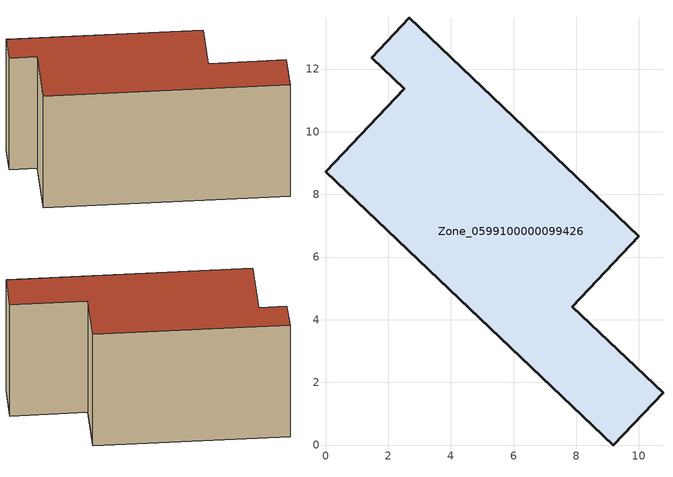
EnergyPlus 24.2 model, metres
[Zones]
Zone_0599100000099426
 floor ground (C_G): 2.67,13.63 10,6.66 7.87,4.42 10.77,1.67 9.19,0 0,8.72 2.51,11.37 1.47,12.36 z0
 wall outside (C_F): 9.19,0 10.77,1.67 7.87,4.42 10,6.66 2.67,13.63 1.47,12.36 2.51,11.37 0,8.72 9.19,0 z0:6.84
 roof outside (C_R): 10,6.66 2.67,13.63 1.47,12.36 2.51,11.37 0,8.72 9.19,0 10.77,1.67 7.87,4.42 z6.84
[BUILDING]
Pand.0599100000099426: North Axis=0; Terrain=City; Loads Convergence Tolerance Value=0.04; Temperature Convergence Tolerance Value=0.4; Solar Distribution=FullExterior; Maximum Number of Warmup Days=25; Minimum Number of Warmup Days=1
[Site:Location]
Rotterdam.The.Hague.AP_ZH_NLD Design_Conditions: Latitude=51.96; Longitude=4.45; Time Zone=1; Elevation=-4.5
[SITE:GROUNDTEMPERATURE:BUILDINGSURFACE]
18, 18, 18, 18, 18, 18, 18, 18, 18, 18, 18, 18
[MATERIAL] Thermal Absorptance=0.9; Solar Absorptance=0.7; Visible Absorptance=0.7
Name | Roughness | Thickness | Conductivity | Density | Specific Heat
G.TI.1975-1991 | MediumSmooth | 0.15 | 0.288461 | 540 | 1210
F.TI.1975-1991 | Rough | 0.3 | 0.230769 | 1920 | 840
R.TI.1975-1991 | MediumRough | 0.2 | 0.153846 | 1500 | 1000
[CONSTRUCTION]
C_G: G.TI.1975-1991
C_F: F.TI.1975-1991
C_R: R.TI.1975-1991
[ZONE]
Zone_0599100000099426: Type=1; Multiplier=1; Ceiling Height=Autocalculate; Volume=Autocalculate; Floor Area=autocalculate; Part of Total Floor Area=Yes
[ZONEINFILTRATION:DESIGNFLOWRATE]
Infil_Zone_0599100000099426: Zone or ZoneList or Space or SpaceList=Zone_0599100000099426; Schedule=AlwaysOn; Design Flow Rate Calculation Method=Flow/Area; Flow Rate per Floor Area=0.003; Constant Term Coefficient=1; Temperature Term Coefficient=0; Velocity Term Coefficient=0; Velocity Squared Term Coefficient=0
[HVACTEMPLATE:ZONE:IDEALLOADSAIRSYSTEM]
Zone_0599100000099426: Maximum Heating Supply Air Temperature=50; Minimum Cooling Supply Air Temperature=13; Maximum Heating Supply Air Humidity Ratio=0.0156; Minimum Cooling Supply Air Humidity Ratio=0.0077; Heating Limit=NoLimit; Cooling Limit=NoLimit; Dehumidification Control Type=ConstantSensibleHeatRatio; Cooling Sensible Heat Ratio=0.7; Dehumidification Setpoint=60; Humidification Control Type=None; Humidification Setpoint=30; Outdoor Air Method=None; Outdoor Air Flow Rate per Person=0.00944; Outdoor Air Flow Rate per Zone Floor Area=0; Outdoor Air Flow Rate per Zone=0; Demand Controlled Ventilation Type=None; Outdoor Air Economizer Type=NoEconomizer; Heat Recovery Type=None; Sensible Heat Recovery Effectiveness=0.7; Latent Heat Recovery Effectiveness=0.65
[ZONECONTROL:THERMOSTAT]
ThermostatControl_Zone_0599100000099426: Zone or ZoneList=Zone_0599100000099426; Control Type Schedule=DualSetpointControlType; Control 1=Thermostat_Zone_0599100000099426; Temperature Difference Between Cutout And Setpoint=0
[THERMOSTATSETPOINT:DUALSETPOINT]
Thermostat_Zone_0599100000099426: Heating Setpoint Temperature Schedule=HeatingSetpoint_Zone_0599100000099426; Cooling Setpoint Temperature Schedule=CoolingSetpoint_Zone_0599100000099426
[SCHEDULE:COMPACT]
HeatingSetpoint_Zone_0599100000099426: Through: 12/31, For: AllDays, Until: 24:00, 21
CoolingSetpoint_Zone_0599100000099426: Through: 12/31, For: AllDays, Until: 24:00, 24
DualSetpointControlType: Through: 12/31, For: AllDays, Until: 24:00, 4
AlwaysOn: Through: 12/31, For: AllDays, Until: 24:00, 1
